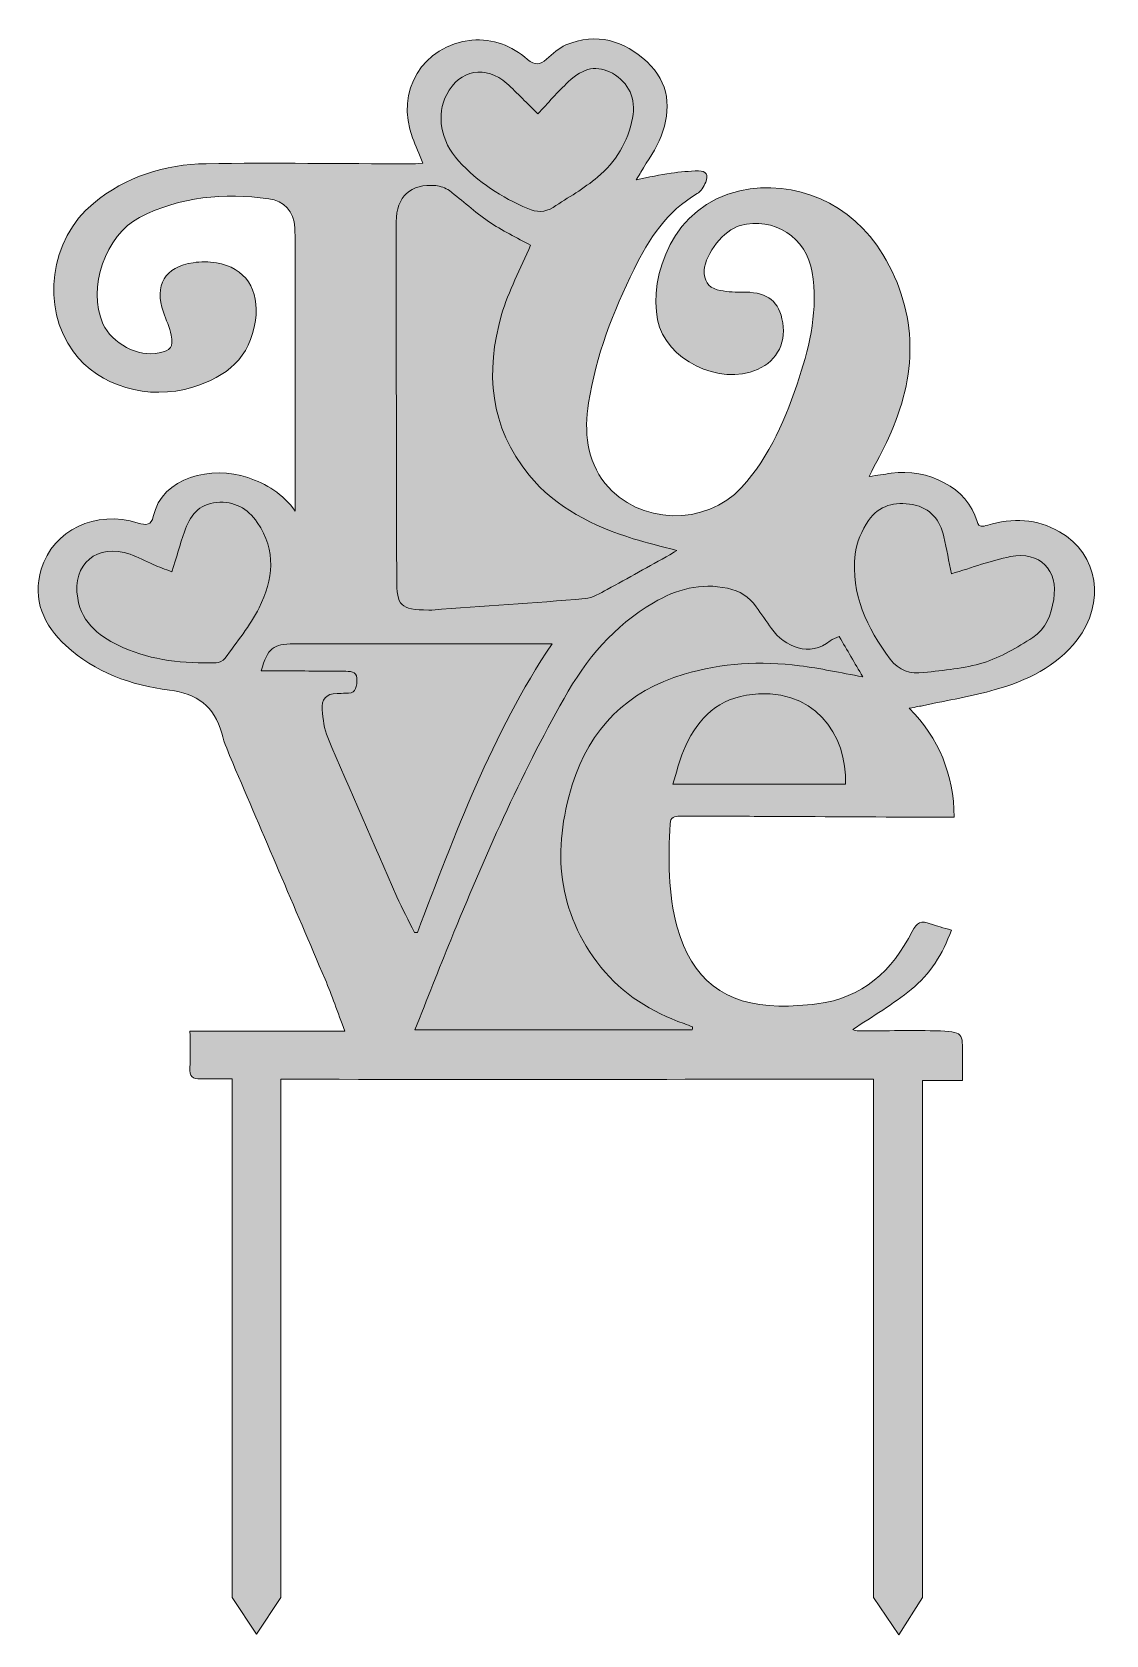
# Model space of a CAD drawing. Header units: centimetres. Extents: x -44.5 to 43.2, y -48 to 49.6.
# Drawn here: x -20.64 to -5.16, y -45.63 to -22.53 of the extents above; entities that cross this region are included whole.
import ezdxf

# ---------------------------------------------------------------- set-up
doc = ezdxf.new("R2010")
doc.units = ezdxf.units.CM
doc.header["$MEASUREMENT"] = 0
doc.layers.add('Warstwa 1', color=7, linetype='Continuous')

msp = doc.modelspace()

# ---------------------------------------------------------------- hatches: boundary and pattern name
at = {"layer": 'Warstwa 1', "true_color": 0x2b2a29}
h = msp.add_hatch(color=250, dxfattribs=at)
edge = h.paths.add_edge_path()
edge.add_spline(control_points=[(-5.82502, -29.72824), (-6.15026, -29.53977), (-6.5039, -29.52978), (-6.86082, -29.63218), (-6.9302, -29.65209), (-6.9856, -29.67853), (-7.01328, -29.58033), (-7.14949, -29.09708), (-7.72494, -28.80497), (-8.25181, -28.88558), (-8.35188, -28.90087), (-8.45216, -28.91469), (-8.57099, -28.93188), (-8.46809, -28.73021), (-8.37187, -28.55714), (-8.28961, -28.37773), (-7.87939, -27.48294), (-7.85161, -26.59634), (-8.37221, -25.73204), (-8.81819, -24.99155), (-9.63908, -24.63987), (-10.43455, -24.8147), (-11.40247, -25.02743), (-11.74446, -26.04925), (-11.61921, -26.67427), (-11.50398, -27.24909), (-10.72999, -27.63059), (-10.17715, -27.38914), (-9.88649, -27.26218), (-9.74949, -26.97737), (-9.826, -26.65917), (-9.89444, -26.37459), (-10.06494, -26.26757), (-10.41318, -26.27546), (-10.52867, -26.27806), (-10.64875, -26.27027), (-10.7595, -26.24037), (-10.89071, -26.20495), (-10.95542, -26.10286), (-10.94673, -25.96098), (-10.93176, -25.71622), (-10.66402, -25.38286), (-10.42684, -25.31584), (-9.94716, -25.1803), (-9.46827, -25.48962), (-9.38936, -25.99123), (-9.30716, -26.51416), (-9.41607, -27.01742), (-9.57678, -27.50904), (-9.76425, -28.08239), (-9.99616, -28.63757), (-10.41037, -29.09175), (-10.92575, -29.65692), (-11.89891, -29.62835), (-12.37282, -29.03399), (-12.64683, -28.69032), (-12.67786, -28.28914), (-12.61401, -27.87242), (-12.50954, -27.1905), (-12.25987, -26.55626), (-11.95845, -25.94223), (-11.74572, -25.50884), (-11.48357, -25.11053), (-11.05014, -24.85606), (-10.9945, -24.82341), (-10.95279, -24.75277), (-10.92478, -24.69063), (-10.88184, -24.59544), (-10.9193, -24.52556), (-11.02947, -24.52789), (-11.16122, -24.5307), (-11.29364, -24.5414), (-11.42406, -24.56042), (-11.58359, -24.58368), (-11.74134, -24.61912), (-11.92913, -24.65485), (-11.89435, -24.60107), (-11.87512, -24.57414), (-11.85873, -24.54557), (-11.76026, -24.37413), (-11.64001, -24.21108), (-11.56901, -24.02885), (-11.41634, -23.63715), (-11.4521, -23.25405), (-11.77098, -22.95798), (-12.10215, -22.6505), (-12.49813, -22.52714), (-12.93967, -22.71306), (-13.04388, -22.75692), (-13.13343, -22.84167), (-13.22089, -22.91777), (-13.31592, -23.0005), (-13.38685, -23.01194), (-13.49369, -22.92052), (-13.72132, -22.72576), (-13.99475, -22.61423), (-14.29606, -22.64505), (-15.01103, -22.71818), (-15.40565, -23.37689), (-15.15116, -24.05154), (-15.1073, -24.16782), (-15.0584, -24.28219), (-15.00327, -24.41872), (-15.08322, -24.42257), (-15.13749, -24.42758), (-15.19174, -24.42745), (-16.17012, -24.42522), (-17.14868, -24.40914), (-18.12675, -24.42454), (-18.72462, -24.43396), (-19.28127, -24.60719), (-19.75276, -24.99653), (-20.38235, -25.51645), (-20.51288, -26.49312), (-20.04054, -27.1351), (-19.67465, -27.63243), (-18.96212, -27.84275), (-18.31933, -27.64544), (-17.83477, -27.49669), (-17.48981, -27.22061), (-17.41629, -26.68443), (-17.35493, -26.23701), (-17.56189, -25.92174), (-17.97904, -25.85401), (-18.08811, -25.83628), (-18.20444, -25.83465), (-18.31361, -25.85107), (-18.72344, -25.91272), (-18.87873, -26.17752), (-18.74264, -26.56515), (-18.70398, -26.67538), (-18.6538, -26.78342), (-18.63101, -26.89689), (-18.59664, -27.06787), (-18.63738, -27.11626), (-18.80573, -27.15196), (-19.10749, -27.21591), (-19.48715, -27.01763), (-19.61385, -26.72991), (-19.83977, -26.21681), (-19.58221, -25.45588), (-19.08524, -25.19843), (-18.49825, -24.89436), (-17.86906, -24.84476), (-17.22548, -24.92885), (-16.99977, -24.95836), (-16.86009, -25.11449), (-16.8497, -25.34668), (-16.83583, -25.65655), (-16.84362, -25.96743), (-16.84349, -26.27788), (-16.84307, -27.28222), (-16.84322, -28.2866), (-16.84317, -29.29095), (-16.84317, -29.33759), (-16.84317, -29.3842), (-16.84317, -29.43081), (-17.02314, -29.18086), (-17.25586, -29.03816), (-17.52821, -28.94738), (-18.03877, -28.77714), (-18.76688, -28.93062), (-18.88891, -29.511), (-18.91425, -29.63145), (-18.99241, -29.64034), (-19.10901, -29.60325), (-19.71832, -29.40935), (-20.3343, -29.70151), (-20.50446, -30.26996), (-20.6365, -30.71108), (-20.46611, -31.07485), (-20.14885, -31.36976), (-19.73089, -31.75832), (-19.21005, -31.94075), (-18.65671, -32.01087), (-18.25892, -32.06131), (-18.00928, -32.24366), (-17.90305, -32.63154), (-17.86284, -32.77822), (-17.80316, -32.92039), (-17.74338, -33.06078), (-17.30063, -34.10057), (-16.85395, -35.13867), (-16.41257, -36.17901), (-16.31449, -36.41021), (-16.23247, -36.6482), (-16.12731, -36.92433), (-16.89256, -36.92433), (-17.61797, -36.92433), (-18.35973, -36.92433), (-18.35973, -37.08799), (-18.35223, -37.31981), (-18.36188, -37.45044), (-18.37127, -37.57716), (-18.32904, -37.61656), (-18.20053, -37.61572), (-18.05076, -37.61475), (-17.90098, -37.61467), (-17.75117, -37.61491), (-17.75117, -37.61491), (-17.75117, -45.09033), (-17.75117, -45.09033), (-17.75117, -45.09033), (-17.40026, -45.61843), (-17.40026, -45.61843), (-17.40026, -45.61843), (-17.04929, -45.09033), (-17.04929, -45.09033), (-17.04929, -45.09033), (-17.04929, -37.6164), (-17.04929, -37.6164), (-14.00243, -37.63348), (-11.55232, -37.61706), (-8.50473, -37.61706), (-8.50473, -37.61706), (-8.50473, -45.09033), (-8.50473, -45.09033), (-8.50473, -45.09033), (-8.14382, -45.62801), (-8.14382, -45.62801), (-8.14382, -45.62801), (-7.8029, -45.09033), (-7.8029, -45.09033), (-7.8029, -45.09033), (-7.8029, -37.63686), (-7.8029, -37.63686), (-7.61089, -37.63862), (-7.41878, -37.63715), (-7.22472, -37.63715), (-7.22472, -37.52832), (-7.22354, -37.43725), (-7.22496, -37.3462), (-7.23047, -36.9859), (-7.17342, -36.93425), (-7.54246, -36.92315), (-7.93453, -36.91137), (-8.32725, -36.92257), (-8.71969, -36.92221), (-8.74978, -36.92218), (-8.77984, -36.91009), (-8.80631, -36.9044), (-8.51874, -36.71), (-8.22396, -36.539), (-7.96296, -36.32653), (-7.69349, -36.10717), (-7.50849, -35.81393), (-7.38473, -35.47107), (-7.49692, -35.43694), (-7.59518, -35.41247), (-7.68932, -35.37711), (-7.81554, -35.32971), (-7.88372, -35.35948), (-7.94869, -35.48851), (-8.23495, -36.05709), (-8.66414, -36.45058), (-9.32211, -36.5321), (-9.50349, -36.55461), (-9.68766, -36.56783), (-9.87025, -36.56505), (-10.64802, -36.55322), (-11.13402, -36.17487), (-11.33639, -35.42776), (-11.4687, -34.93929), (-11.46579, -34.44054), (-11.4393, -33.94024), (-11.434, -33.83965), (-11.37841, -33.8279), (-11.29762, -33.82837), (-10.94094, -33.83055), (-10.58425, -33.82884), (-10.22759, -33.83039), (-9.4476, -33.8338), (-8.6676, -33.83852), (-7.8876, -33.8423), (-7.70658, -33.84316), (-7.52556, -33.84243), (-7.34266, -33.84243), (-7.3538, -33.21714), (-7.56113, -32.71267), (-7.99145, -32.27289), (-7.8886, -32.2529), (-7.83427, -32.24335), (-7.78042, -32.23173), (-7.43745, -32.1576), (-7.0899, -32.09963), (-6.75286, -32.00447), (-6.29705, -31.8758), (-5.87552, -31.67726), (-5.57287, -31.28761), (-5.15617, -30.75108), (-5.26224, -30.05437), (-5.82502, -29.72824)], knot_values=[0, 0, 0, 0, 0.01030928, 0.01030928, 0.01030928, 0.02061856, 0.02061856, 0.02061856, 0.03092784, 0.03092784, 0.03092784, 0.04123711, 0.04123711, 0.04123711, 0.05154639, 0.05154639, 0.05154639, 0.06185567, 0.06185567, 0.06185567, 0.07216495, 0.07216495, 0.07216495, 0.08247423, 0.08247423, 0.08247423, 0.09278351, 0.09278351, 0.09278351, 0.10309278, 0.10309278, 0.10309278, 0.11340206, 0.11340206, 0.11340206, 0.12371134, 0.12371134, 0.12371134, 0.13402062, 0.13402062, 0.13402062, 0.1443299, 0.1443299, 0.1443299, 0.15463918, 0.15463918, 0.15463918, 0.16494845, 0.16494845, 0.16494845, 0.17525773, 0.17525773, 0.17525773, 0.18556701, 0.18556701, 0.18556701, 0.19587629, 0.19587629, 0.19587629, 0.20618557, 0.20618557, 0.20618557, 0.21649485, 0.21649485, 0.21649485, 0.22680412, 0.22680412, 0.22680412, 0.2371134, 0.2371134, 0.2371134, 0.24742268, 0.24742268, 0.24742268, 0.25773196, 0.25773196, 0.25773196, 0.26804124, 0.26804124, 0.26804124, 0.27835052, 0.27835052, 0.27835052, 0.28865979, 0.28865979, 0.28865979, 0.29896907, 0.29896907, 0.29896907, 0.30927835, 0.30927835, 0.30927835, 0.31958763, 0.31958763, 0.31958763, 0.32989691, 0.32989691, 0.32989691, 0.34020619, 0.34020619, 0.34020619, 0.35051546, 0.35051546, 0.35051546, 0.36082474, 0.36082474, 0.36082474, 0.37113402, 0.37113402, 0.37113402, 0.3814433, 0.3814433, 0.3814433, 0.39175258, 0.39175258, 0.39175258, 0.40206186, 0.40206186, 0.40206186, 0.41237113, 0.41237113, 0.41237113, 0.42268041, 0.42268041, 0.42268041, 0.43298969, 0.43298969, 0.43298969, 0.44329897, 0.44329897, 0.44329897, 0.45360825, 0.45360825, 0.45360825, 0.46391753, 0.46391753, 0.46391753, 0.4742268, 0.4742268, 0.4742268, 0.48453608, 0.48453608, 0.48453608, 0.49484536, 0.49484536, 0.49484536, 0.50515464, 0.50515464, 0.50515464, 0.51546392, 0.51546392, 0.51546392, 0.5257732, 0.5257732, 0.5257732, 0.53608247, 0.53608247, 0.53608247, 0.54639175, 0.54639175, 0.54639175, 0.55670103, 0.55670103, 0.55670103, 0.56701031, 0.56701031, 0.56701031, 0.57731959, 0.57731959, 0.57731959, 0.58762887, 0.58762887, 0.58762887, 0.59793814, 0.59793814, 0.59793814, 0.60824742, 0.60824742, 0.60824742, 0.6185567, 0.6185567, 0.6185567, 0.62886598, 0.62886598, 0.62886598, 0.63917526, 0.63917526, 0.63917526, 0.64948454, 0.64948454, 0.64948454, 0.65979381, 0.65979381, 0.65979381, 0.67010309, 0.67010309, 0.67010309, 0.68041237, 0.68041237, 0.68041237, 0.69072165, 0.69072165, 0.69072165, 0.70103093, 0.70103093, 0.70103093, 0.71134021, 0.71134021, 0.71134021, 0.72164948, 0.72164948, 0.72164948, 0.73195876, 0.73195876, 0.73195876, 0.74226804, 0.74226804, 0.74226804, 0.75257732, 0.75257732, 0.75257732, 0.7628866, 0.7628866, 0.7628866, 0.77319588, 0.77319588, 0.77319588, 0.78350515, 0.78350515, 0.78350515, 0.79381443, 0.79381443, 0.79381443, 0.80412371, 0.80412371, 0.80412371, 0.81443299, 0.81443299, 0.81443299, 0.82474227, 0.82474227, 0.82474227, 0.83505155, 0.83505155, 0.83505155, 0.84536082, 0.84536082, 0.84536082, 0.8556701, 0.8556701, 0.8556701, 0.86597938, 0.86597938, 0.86597938, 0.87628866, 0.87628866, 0.87628866, 0.88659794, 0.88659794, 0.88659794, 0.89690722, 0.89690722, 0.89690722, 0.90721649, 0.90721649, 0.90721649, 0.91752577, 0.91752577, 0.91752577, 0.92783505, 0.92783505, 0.92783505, 0.93814433, 0.93814433, 0.93814433, 0.94845361, 0.94845361, 0.94845361, 0.95876289, 0.95876289, 0.95876289, 0.96907216, 0.96907216, 0.96907216, 0.97938144, 0.97938144, 0.97938144, 0.98969072, 0.98969072, 0.98969072, 1, 1, 1, 1], degree=3, periodic=1)
h = msp.add_hatch(color=250, dxfattribs=at)
edge = h.paths.add_edge_path()
edge.add_spline(control_points=[(-14.65941, -23.42591), (-14.65941, -23.42591), (-14.65941, -23.42591), (-14.65941, -23.42591), (-14.47154, -23.06875), (-14.09332, -22.99709), (-13.79353, -23.26792), (-13.63937, -23.40716), (-13.49573, -23.55804), (-13.34535, -23.70561), (-13.20022, -23.55213), (-13.06057, -23.3905), (-12.90612, -23.24453), (-12.68384, -23.03436), (-12.48501, -23.00215), (-12.27139, -23.12135), (-12.03392, -23.25384), (-11.92569, -23.48795), (-11.9797, -23.76749), (-12.04596, -24.1104), (-12.22184, -24.39745), (-12.48399, -24.61781), (-12.68098, -24.78338), (-12.90895, -24.91262), (-13.12599, -25.05363), (-13.24122, -25.1285), (-13.36537, -25.1264), (-13.49033, -25.0721), (-13.86769, -24.90813), (-14.20813, -24.68968), (-14.48747, -24.38483), (-14.74767, -24.10085), (-14.81336, -23.71857), (-14.65941, -23.42591)], knot_values=[0, 0, 0, 0, 0.09090909, 0.09090909, 0.09090909, 0.18181818, 0.18181818, 0.18181818, 0.27272727, 0.27272727, 0.27272727, 0.36363636, 0.36363636, 0.36363636, 0.45454545, 0.45454545, 0.45454545, 0.54545455, 0.54545455, 0.54545455, 0.63636364, 0.63636364, 0.63636364, 0.72727273, 0.72727273, 0.72727273, 0.81818182, 0.81818182, 0.81818182, 0.90909091, 0.90909091, 0.90909091, 1, 1, 1, 1], degree=3, periodic=1)
h = msp.add_hatch(color=250, dxfattribs=at)
edge = h.paths.add_edge_path()
edge.add_spline(control_points=[(-14.8174, -24.74041), (-14.8174, -24.74041), (-14.8174, -24.74041), (-14.8174, -24.74041), (-14.7498, -24.74681), (-14.67496, -24.77215), (-14.62127, -24.81247), (-14.43007, -24.95595), (-14.25527, -25.12262), (-14.05768, -25.25587), (-13.86094, -25.3886), (-13.64425, -25.49166), (-13.44999, -25.60007), (-13.59292, -25.93606), (-13.76859, -26.25697), (-13.86755, -26.59999), (-14.10568, -27.42547), (-14.03992, -28.21966), (-13.47331, -28.91029), (-13.08176, -29.38753), (-12.54621, -29.64808), (-11.96908, -29.82933), (-11.77174, -29.89132), (-11.56977, -29.93843), (-11.3425, -29.9997), (-11.38896, -30.02801), (-11.41456, -30.04485), (-11.44126, -30.05967), (-11.74279, -30.2271), (-12.0431, -30.39678), (-12.34693, -30.55994), (-12.44813, -30.61429), (-12.55578, -30.68257), (-12.66498, -30.69191), (-13.40039, -30.75473), (-14.13702, -30.80341), (-14.87329, -30.85658), (-14.88851, -30.85768), (-14.90383, -30.85866), (-14.91909, -30.85831), (-15.33073, -30.84856), (-15.37918, -30.8037), (-15.3801, -30.40193), (-15.38406, -28.68898), (-15.3876, -26.97603), (-15.38744, -25.26309), (-15.38742, -24.89706), (-15.17545, -24.70652), (-14.8174, -24.74041)], knot_values=[0, 0, 0, 0, 0.0625, 0.0625, 0.0625, 0.125, 0.125, 0.125, 0.1875, 0.1875, 0.1875, 0.25, 0.25, 0.25, 0.3125, 0.3125, 0.3125, 0.375, 0.375, 0.375, 0.4375, 0.4375, 0.4375, 0.5, 0.5, 0.5, 0.5625, 0.5625, 0.5625, 0.625, 0.625, 0.625, 0.6875, 0.6875, 0.6875, 0.75, 0.75, 0.75, 0.8125, 0.8125, 0.8125, 0.875, 0.875, 0.875, 0.9375, 0.9375, 0.9375, 1, 1, 1, 1], degree=3, periodic=1)
h = msp.add_hatch(color=250, dxfattribs=at)
edge = h.paths.add_edge_path()
edge.add_spline(control_points=[(-17.8566, -31.556), (-17.8566, -31.556), (-17.8566, -31.556), (-17.8566, -31.556), (-17.88107, -31.59036), (-17.94009, -31.61735), (-17.98371, -31.61825), (-18.44503, -31.62756), (-18.90103, -31.58627), (-19.32769, -31.39652), (-19.6433, -31.25616), (-19.91642, -31.06084), (-19.97872, -30.68658), (-20.06113, -30.19135), (-19.69857, -29.88828), (-19.22311, -30.05314), (-19.10827, -30.09293), (-19.00073, -30.15336), (-18.88862, -30.20147), (-18.80607, -30.23688), (-18.72153, -30.26765), (-18.61944, -30.30773), (-18.55425, -30.0966), (-18.50179, -29.91128), (-18.43963, -29.72926), (-18.36293, -29.50478), (-18.23547, -29.32833), (-17.97406, -29.3065), (-17.72274, -29.28552), (-17.53084, -29.39049), (-17.38943, -29.59481), (-17.10975, -29.99876), (-17.15964, -30.42115), (-17.36312, -30.82498), (-17.4944, -31.08555), (-17.68591, -31.3163), (-17.8566, -31.556)], knot_values=[0, 0, 0, 0, 0.08333333, 0.08333333, 0.08333333, 0.16666667, 0.16666667, 0.16666667, 0.25, 0.25, 0.25, 0.33333333, 0.33333333, 0.33333333, 0.41666667, 0.41666667, 0.41666667, 0.5, 0.5, 0.5, 0.58333333, 0.58333333, 0.58333333, 0.66666667, 0.66666667, 0.66666667, 0.75, 0.75, 0.75, 0.83333333, 0.83333333, 0.83333333, 0.91666667, 0.91666667, 0.91666667, 1, 1, 1, 1], degree=3, periodic=1)
h = msp.add_hatch(color=250, dxfattribs=at)
edge = h.paths.add_edge_path()
edge.add_spline(control_points=[(-5.90959, -30.70667), (-5.90959, -30.70667), (-5.90959, -30.70667), (-5.90959, -30.70667), (-5.94474, -30.92276), (-6.02417, -31.13397), (-6.21193, -31.25435), (-6.4362, -31.39814), (-6.67422, -31.53801), (-6.92593, -31.61686), (-7.19917, -31.70242), (-7.49406, -31.72406), (-7.78137, -31.75785), (-7.97094, -31.78012), (-8.14322, -31.73196), (-8.26724, -31.56387), (-8.5995, -31.11364), (-8.837, -30.62809), (-8.76992, -30.05224), (-8.7503, -29.88368), (-8.67413, -29.70697), (-8.5776, -29.56561), (-8.43013, -29.3496), (-8.19914, -29.28854), (-7.94074, -29.33814), (-7.68185, -29.38787), (-7.54886, -29.55832), (-7.49346, -29.80119), (-7.45311, -29.97812), (-7.42033, -30.1568), (-7.38415, -30.33472), (-7.08064, -30.24462), (-6.81209, -30.14274), (-6.53428, -30.08755), (-6.10784, -30.00282), (-5.83974, -30.27741), (-5.90959, -30.70667)], knot_values=[0, 0, 0, 0, 0.08333333, 0.08333333, 0.08333333, 0.16666667, 0.16666667, 0.16666667, 0.25, 0.25, 0.25, 0.33333333, 0.33333333, 0.33333333, 0.41666667, 0.41666667, 0.41666667, 0.5, 0.5, 0.5, 0.58333333, 0.58333333, 0.58333333, 0.66666667, 0.66666667, 0.66666667, 0.75, 0.75, 0.75, 0.83333333, 0.83333333, 0.83333333, 0.91666667, 0.91666667, 0.91666667, 1, 1, 1, 1], degree=3, periodic=1)
h = msp.add_hatch(color=250, dxfattribs=at)
edge = h.paths.add_edge_path()
edge.add_spline(control_points=[(-9.57198, -31.65938), (-9.57198, -31.65938), (-9.57198, -31.65938), (-9.57198, -31.65938), (-10.13374, -31.5874), (-10.69167, -31.62008), (-11.23679, -31.78153), (-12.057, -32.02443), (-12.59526, -32.56266), (-12.84831, -33.37502), (-13.14123, -34.31529), (-13.07148, -35.2095), (-12.43625, -36.00416), (-12.12337, -36.39557), (-11.70871, -36.65143), (-11.23769, -36.81723), (-11.19598, -36.83192), (-11.15519, -36.84918), (-11.11396, -36.86523), (-11.1155, -36.87987), (-11.11708, -36.89448), (-11.11863, -36.90909), (-12.4416, -36.90909), (-13.7646, -36.90909), (-15.11703, -36.90909), (-14.93921, -36.46165), (-14.77414, -36.03569), (-14.60115, -35.61298), (-14.11496, -34.42501), (-13.60066, -33.25011), (-12.96829, -32.13058), (-12.64977, -31.5667), (-12.24529, -31.08149), (-11.67936, -30.75129), (-11.34995, -30.55913), (-10.99728, -30.45903), (-10.61027, -30.5441), (-10.43807, -30.58197), (-10.29863, -30.66376), (-10.19814, -30.81068), (-10.12624, -30.91576), (-10.0497, -31.01769), (-9.97761, -31.12267), (-9.79221, -31.39271), (-9.42412, -31.53808), (-9.12942, -31.30004), (-9.09587, -31.27294), (-9.0496, -31.26159), (-9.00047, -31.23887), (-8.88681, -31.43403), (-8.77903, -31.61908), (-8.66243, -31.8193), (-8.98447, -31.76175), (-9.27652, -31.69723), (-9.57198, -31.65938)], knot_values=[0, 0, 0, 0, 0.05555556, 0.05555556, 0.05555556, 0.11111111, 0.11111111, 0.11111111, 0.16666667, 0.16666667, 0.16666667, 0.22222222, 0.22222222, 0.22222222, 0.27777778, 0.27777778, 0.27777778, 0.33333333, 0.33333333, 0.33333333, 0.38888889, 0.38888889, 0.38888889, 0.44444444, 0.44444444, 0.44444444, 0.5, 0.5, 0.5, 0.55555556, 0.55555556, 0.55555556, 0.61111111, 0.61111111, 0.61111111, 0.66666667, 0.66666667, 0.66666667, 0.72222222, 0.72222222, 0.72222222, 0.77777778, 0.77777778, 0.77777778, 0.83333333, 0.83333333, 0.83333333, 0.88888889, 0.88888889, 0.88888889, 0.94444444, 0.94444444, 0.94444444, 1, 1, 1, 1], degree=3, periodic=1)
h = msp.add_hatch(color=250, dxfattribs=at)
edge = h.paths.add_edge_path()
edge.add_spline(control_points=[(-15.37627, -34.98845), (-15.37627, -34.98845), (-15.37627, -34.98845), (-15.37627, -34.98845), (-15.71252, -34.22487), (-16.04848, -33.46117), (-16.37495, -32.69342), (-16.42707, -32.57084), (-16.44129, -32.42849), (-16.45322, -32.2935), (-16.46587, -32.15102), (-16.39956, -32.05871), (-16.24023, -32.06186), (-16.19965, -32.06267), (-16.15842, -32.05184), (-16.11839, -32.0558), (-15.98464, -32.06899), (-15.95975, -31.99468), (-15.95272, -31.88058), (-15.94474, -31.75158), (-16.01819, -31.7403), (-16.11275, -31.73972), (-16.42838, -31.73781), (-16.74402, -31.73518), (-17.05965, -31.73314), (-17.14894, -31.73253), (-17.23826, -31.73303), (-17.33408, -31.73303), (-17.24112, -31.40696), (-17.15957, -31.34343), (-16.86402, -31.34345), (-15.69718, -31.34353), (-14.53035, -31.34335), (-13.3635, -31.34324), (-13.30866, -31.34324), (-13.25381, -31.34324), (-13.14025, -31.34324), (-14.01738, -32.65166), (-14.53736, -34.08359), (-15.0823, -35.50399), (-15.09668, -35.50336), (-15.11105, -35.50276), (-15.12545, -35.50213), (-15.20941, -35.33105), (-15.29954, -35.1627), (-15.37627, -34.98845)], knot_values=[0, 0, 0, 0, 0.06666667, 0.06666667, 0.06666667, 0.13333333, 0.13333333, 0.13333333, 0.2, 0.2, 0.2, 0.26666667, 0.26666667, 0.26666667, 0.33333333, 0.33333333, 0.33333333, 0.4, 0.4, 0.4, 0.46666667, 0.46666667, 0.46666667, 0.53333333, 0.53333333, 0.53333333, 0.6, 0.6, 0.6, 0.66666667, 0.66666667, 0.66666667, 0.73333333, 0.73333333, 0.73333333, 0.8, 0.8, 0.8, 0.86666667, 0.86666667, 0.86666667, 0.93333333, 0.93333333, 0.93333333, 1, 1, 1, 1], degree=3, periodic=1)
h = msp.add_hatch(color=250, dxfattribs=at)
edge = h.paths.add_edge_path()
edge.add_spline(control_points=[(-8.91102, -33.36865), (-8.91102, -33.36865), (-8.91102, -33.36865), (-8.91102, -33.36865), (-9.72722, -33.36865), (-10.54399, -33.36865), (-11.39803, -33.36865), (-11.34531, -33.19715), (-11.3099, -33.0351), (-11.2465, -32.8849), (-11.07372, -32.47562), (-10.80748, -32.16159), (-10.33997, -32.08573), (-9.36166, -31.92693), (-8.87912, -32.66669), (-8.91102, -33.36865)], knot_values=[0, 0, 0, 0, 0.2, 0.2, 0.2, 0.4, 0.4, 0.4, 0.6, 0.6, 0.6, 0.8, 0.8, 0.8, 1, 1, 1, 1], degree=3, periodic=1)

# ---------------------------------------------------------------- linework, layer by layer
at = {"layer": 'Warstwa 1', "lineweight": 9}
for points, knots in [([(-5.82502, -29.72824), (-6.15026, -29.53977), (-6.5039, -29.52978), (-6.86082, -29.63218), (-6.9302, -29.65209), (-6.9856, -29.67853), (-7.01328, -29.58033), (-7.14949, -29.09708), (-7.72494, -28.80497), (-8.25181, -28.88558), (-8.35188, -28.90087), (-8.45216, -28.91469), (-8.57099, -28.93188), (-8.46809, -28.73021), (-8.37187, -28.55714), (-8.28961, -28.37773), (-7.87939, -27.48294), (-7.85161, -26.59634), (-8.37221, -25.73204), (-8.81819, -24.99155), (-9.63908, -24.63987), (-10.43455, -24.8147), (-11.40247, -25.02743), (-11.74446, -26.04925), (-11.61921, -26.67427), (-11.50398, -27.24909), (-10.72999, -27.63059), (-10.17715, -27.38914), (-9.88649, -27.26218), (-9.74949, -26.97737), (-9.826, -26.65917), (-9.89444, -26.37459), (-10.06494, -26.26757), (-10.41318, -26.27546), (-10.52867, -26.27806), (-10.64875, -26.27027), (-10.7595, -26.24037), (-10.89071, -26.20495), (-10.95542, -26.10286), (-10.94673, -25.96098), (-10.93176, -25.71622), (-10.66402, -25.38286), (-10.42684, -25.31584), (-9.94716, -25.1803), (-9.46827, -25.48962), (-9.38936, -25.99123), (-9.30716, -26.51416), (-9.41607, -27.01742), (-9.57678, -27.50904), (-9.76425, -28.08239), (-9.99616, -28.63757), (-10.41037, -29.09175), (-10.92575, -29.65692), (-11.89891, -29.62835), (-12.37282, -29.03399), (-12.64683, -28.69032), (-12.67786, -28.28914), (-12.61401, -27.87242), (-12.50954, -27.1905), (-12.25987, -26.55626), (-11.95845, -25.94223), (-11.74572, -25.50884), (-11.48357, -25.11053), (-11.05014, -24.85606), (-10.9945, -24.82341), (-10.95279, -24.75277), (-10.92478, -24.69063), (-10.88184, -24.59544), (-10.9193, -24.52556), (-11.02947, -24.52789), (-11.16122, -24.5307), (-11.29364, -24.5414), (-11.42406, -24.56042), (-11.58359, -24.58368), (-11.74134, -24.61912), (-11.92913, -24.65485), (-11.89435, -24.60107), (-11.87512, -24.57414), (-11.85873, -24.54557), (-11.76026, -24.37413), (-11.64001, -24.21108), (-11.56901, -24.02885), (-11.41634, -23.63715), (-11.4521, -23.25405), (-11.77098, -22.95798), (-12.10215, -22.6505), (-12.49813, -22.52714), (-12.93967, -22.71306), (-13.04388, -22.75692), (-13.13343, -22.84167), (-13.22089, -22.91777), (-13.31592, -23.0005), (-13.38685, -23.01194), (-13.49369, -22.92052), (-13.72132, -22.72576), (-13.99475, -22.61423), (-14.29606, -22.64505), (-15.01103, -22.71818), (-15.40565, -23.37689), (-15.15116, -24.05154), (-15.1073, -24.16782), (-15.0584, -24.28219), (-15.00327, -24.41872), (-15.08322, -24.42257), (-15.13749, -24.42758), (-15.19174, -24.42745), (-16.17012, -24.42522), (-17.14868, -24.40914), (-18.12675, -24.42454), (-18.72462, -24.43396), (-19.28127, -24.60719), (-19.75276, -24.99653), (-20.38235, -25.51645), (-20.51288, -26.49312), (-20.04054, -27.1351), (-19.67465, -27.63243), (-18.96212, -27.84275), (-18.31933, -27.64544), (-17.83477, -27.49669), (-17.48981, -27.22061), (-17.41629, -26.68443), (-17.35493, -26.23701), (-17.56189, -25.92174), (-17.97904, -25.85401), (-18.08811, -25.83628), (-18.20444, -25.83465), (-18.31361, -25.85107), (-18.72344, -25.91272), (-18.87873, -26.17752), (-18.74264, -26.56515), (-18.70398, -26.67538), (-18.6538, -26.78342), (-18.63101, -26.89689), (-18.59664, -27.06787), (-18.63738, -27.11626), (-18.80573, -27.15196), (-19.10749, -27.21591), (-19.48715, -27.01763), (-19.61385, -26.72991), (-19.83977, -26.21681), (-19.58221, -25.45588), (-19.08524, -25.19843), (-18.49825, -24.89436), (-17.86906, -24.84476), (-17.22548, -24.92885), (-16.99977, -24.95836), (-16.86009, -25.11449), (-16.8497, -25.34668), (-16.83583, -25.65655), (-16.84362, -25.96743), (-16.84349, -26.27788), (-16.84307, -27.28222), (-16.84322, -28.2866), (-16.84317, -29.29095), (-16.84317, -29.33759), (-16.84317, -29.3842), (-16.84317, -29.43081), (-17.02314, -29.18086), (-17.25586, -29.03816), (-17.52821, -28.94738), (-18.03877, -28.77714), (-18.76688, -28.93062), (-18.88891, -29.511), (-18.91425, -29.63145), (-18.99241, -29.64034), (-19.10901, -29.60325), (-19.71832, -29.40935), (-20.3343, -29.70151), (-20.50446, -30.26996), (-20.6365, -30.71108), (-20.46611, -31.07485), (-20.14885, -31.36976), (-19.73089, -31.75832), (-19.21005, -31.94075), (-18.65671, -32.01087), (-18.25892, -32.06131), (-18.00928, -32.24366), (-17.90305, -32.63154), (-17.86284, -32.77822), (-17.80316, -32.92039), (-17.74338, -33.06078), (-17.30063, -34.10057), (-16.85395, -35.13867), (-16.41257, -36.17901), (-16.31449, -36.41021), (-16.23247, -36.6482), (-16.12731, -36.92433), (-16.89256, -36.92433), (-17.61797, -36.92433), (-18.35973, -36.92433), (-18.35973, -37.08799), (-18.35223, -37.31981), (-18.36188, -37.45044), (-18.37127, -37.57716), (-18.32904, -37.61656), (-18.20053, -37.61572), (-18.05076, -37.61475), (-17.90098, -37.61467), (-17.75117, -37.61491), (-17.75117, -37.61491), (-17.75117, -45.09033), (-17.75117, -45.09033), (-17.75117, -45.09033), (-17.40026, -45.61843), (-17.40026, -45.61843), (-17.40026, -45.61843), (-17.04929, -45.09033), (-17.04929, -45.09033), (-17.04929, -45.09033), (-17.04929, -37.6164), (-17.04929, -37.6164), (-14.00243, -37.63348), (-11.55232, -37.61706), (-8.50473, -37.61706), (-8.50473, -37.61706), (-8.50473, -45.09033), (-8.50473, -45.09033), (-8.50473, -45.09033), (-8.14382, -45.62801), (-8.14382, -45.62801), (-8.14382, -45.62801), (-7.8029, -45.09033), (-7.8029, -45.09033), (-7.8029, -45.09033), (-7.8029, -37.63686), (-7.8029, -37.63686), (-7.61089, -37.63862), (-7.41878, -37.63715), (-7.22472, -37.63715), (-7.22472, -37.52832), (-7.22354, -37.43725), (-7.22496, -37.3462), (-7.23047, -36.9859), (-7.17342, -36.93425), (-7.54246, -36.92315), (-7.93453, -36.91137), (-8.32725, -36.92257), (-8.71969, -36.92221), (-8.74978, -36.92218), (-8.77984, -36.91009), (-8.80631, -36.9044), (-8.51874, -36.71), (-8.22396, -36.539), (-7.96296, -36.32653), (-7.69349, -36.10717), (-7.50849, -35.81393), (-7.38473, -35.47107), (-7.49692, -35.43694), (-7.59518, -35.41247), (-7.68932, -35.37711), (-7.81554, -35.32971), (-7.88372, -35.35948), (-7.94869, -35.48851), (-8.23495, -36.05709), (-8.66414, -36.45058), (-9.32211, -36.5321), (-9.50349, -36.55461), (-9.68766, -36.56783), (-9.87025, -36.56505), (-10.64802, -36.55322), (-11.13402, -36.17487), (-11.33639, -35.42776), (-11.4687, -34.93929), (-11.46579, -34.44054), (-11.4393, -33.94024), (-11.434, -33.83965), (-11.37841, -33.8279), (-11.29762, -33.82837), (-10.94094, -33.83055), (-10.58425, -33.82884), (-10.22759, -33.83039), (-9.4476, -33.8338), (-8.6676, -33.83852), (-7.8876, -33.8423), (-7.70658, -33.84316), (-7.52556, -33.84243), (-7.34266, -33.84243), (-7.3538, -33.21714), (-7.56113, -32.71267), (-7.99145, -32.27289), (-7.8886, -32.2529), (-7.83427, -32.24335), (-7.78042, -32.23173), (-7.43745, -32.1576), (-7.0899, -32.09963), (-6.75286, -32.00447), (-6.29705, -31.8758), (-5.87552, -31.67726), (-5.57287, -31.28761), (-5.15617, -30.75108), (-5.26224, -30.05437), (-5.82502, -29.72824)], [0, 0, 0, 0, 0.01030928, 0.01030928, 0.01030928, 0.02061856, 0.02061856, 0.02061856, 0.03092784, 0.03092784, 0.03092784, 0.04123711, 0.04123711, 0.04123711, 0.05154639, 0.05154639, 0.05154639, 0.06185567, 0.06185567, 0.06185567, 0.07216495, 0.07216495, 0.07216495, 0.08247423, 0.08247423, 0.08247423, 0.09278351, 0.09278351, 0.09278351, 0.10309278, 0.10309278, 0.10309278, 0.11340206, 0.11340206, 0.11340206, 0.12371134, 0.12371134, 0.12371134, 0.13402062, 0.13402062, 0.13402062, 0.1443299, 0.1443299, 0.1443299, 0.15463918, 0.15463918, 0.15463918, 0.16494845, 0.16494845, 0.16494845, 0.17525773, 0.17525773, 0.17525773, 0.18556701, 0.18556701, 0.18556701, 0.19587629, 0.19587629, 0.19587629, 0.20618557, 0.20618557, 0.20618557, 0.21649485, 0.21649485, 0.21649485, 0.22680412, 0.22680412, 0.22680412, 0.2371134, 0.2371134, 0.2371134, 0.24742268, 0.24742268, 0.24742268, 0.25773196, 0.25773196, 0.25773196, 0.26804124, 0.26804124, 0.26804124, 0.27835052, 0.27835052, 0.27835052, 0.28865979, 0.28865979, 0.28865979, 0.29896907, 0.29896907, 0.29896907, 0.30927835, 0.30927835, 0.30927835, 0.31958763, 0.31958763, 0.31958763, 0.32989691, 0.32989691, 0.32989691, 0.34020619, 0.34020619, 0.34020619, 0.35051546, 0.35051546, 0.35051546, 0.36082474, 0.36082474, 0.36082474, 0.37113402, 0.37113402, 0.37113402, 0.3814433, 0.3814433, 0.3814433, 0.39175258, 0.39175258, 0.39175258, 0.40206186, 0.40206186, 0.40206186, 0.41237113, 0.41237113, 0.41237113, 0.42268041, 0.42268041, 0.42268041, 0.43298969, 0.43298969, 0.43298969, 0.44329897, 0.44329897, 0.44329897, 0.45360825, 0.45360825, 0.45360825, 0.46391753, 0.46391753, 0.46391753, 0.4742268, 0.4742268, 0.4742268, 0.48453608, 0.48453608, 0.48453608, 0.49484536, 0.49484536, 0.49484536, 0.50515464, 0.50515464, 0.50515464, 0.51546392, 0.51546392, 0.51546392, 0.5257732, 0.5257732, 0.5257732, 0.53608247, 0.53608247, 0.53608247, 0.54639175, 0.54639175, 0.54639175, 0.55670103, 0.55670103, 0.55670103, 0.56701031, 0.56701031, 0.56701031, 0.57731959, 0.57731959, 0.57731959, 0.58762887, 0.58762887, 0.58762887, 0.59793814, 0.59793814, 0.59793814, 0.60824742, 0.60824742, 0.60824742, 0.6185567, 0.6185567, 0.6185567, 0.62886598, 0.62886598, 0.62886598, 0.63917526, 0.63917526, 0.63917526, 0.64948454, 0.64948454, 0.64948454, 0.65979381, 0.65979381, 0.65979381, 0.67010309, 0.67010309, 0.67010309, 0.68041237, 0.68041237, 0.68041237, 0.69072165, 0.69072165, 0.69072165, 0.70103093, 0.70103093, 0.70103093, 0.71134021, 0.71134021, 0.71134021, 0.72164948, 0.72164948, 0.72164948, 0.73195876, 0.73195876, 0.73195876, 0.74226804, 0.74226804, 0.74226804, 0.75257732, 0.75257732, 0.75257732, 0.7628866, 0.7628866, 0.7628866, 0.77319588, 0.77319588, 0.77319588, 0.78350515, 0.78350515, 0.78350515, 0.79381443, 0.79381443, 0.79381443, 0.80412371, 0.80412371, 0.80412371, 0.81443299, 0.81443299, 0.81443299, 0.82474227, 0.82474227, 0.82474227, 0.83505155, 0.83505155, 0.83505155, 0.84536082, 0.84536082, 0.84536082, 0.8556701, 0.8556701, 0.8556701, 0.86597938, 0.86597938, 0.86597938, 0.87628866, 0.87628866, 0.87628866, 0.88659794, 0.88659794, 0.88659794, 0.89690722, 0.89690722, 0.89690722, 0.90721649, 0.90721649, 0.90721649, 0.91752577, 0.91752577, 0.91752577, 0.92783505, 0.92783505, 0.92783505, 0.93814433, 0.93814433, 0.93814433, 0.94845361, 0.94845361, 0.94845361, 0.95876289, 0.95876289, 0.95876289, 0.96907216, 0.96907216, 0.96907216, 0.97938144, 0.97938144, 0.97938144, 0.98969072, 0.98969072, 0.98969072, 1, 1, 1, 1]), ([(-14.65941, -23.42591), (-14.65941, -23.42591), (-14.65941, -23.42591), (-14.65941, -23.42591), (-14.47154, -23.06875), (-14.09332, -22.99709), (-13.79353, -23.26792), (-13.63937, -23.40716), (-13.49573, -23.55804), (-13.34535, -23.70561), (-13.20022, -23.55213), (-13.06057, -23.3905), (-12.90612, -23.24453), (-12.68384, -23.03436), (-12.48501, -23.00215), (-12.27139, -23.12135), (-12.03392, -23.25384), (-11.92569, -23.48795), (-11.9797, -23.76749), (-12.04596, -24.1104), (-12.22184, -24.39745), (-12.48399, -24.61781), (-12.68098, -24.78338), (-12.90895, -24.91262), (-13.12599, -25.05363), (-13.24122, -25.1285), (-13.36537, -25.1264), (-13.49033, -25.0721), (-13.86769, -24.90813), (-14.20813, -24.68968), (-14.48747, -24.38483), (-14.74767, -24.10085), (-14.81336, -23.71857), (-14.65941, -23.42591)], [0, 0, 0, 0, 0.09090909, 0.09090909, 0.09090909, 0.18181818, 0.18181818, 0.18181818, 0.27272727, 0.27272727, 0.27272727, 0.36363636, 0.36363636, 0.36363636, 0.45454545, 0.45454545, 0.45454545, 0.54545455, 0.54545455, 0.54545455, 0.63636364, 0.63636364, 0.63636364, 0.72727273, 0.72727273, 0.72727273, 0.81818182, 0.81818182, 0.81818182, 0.90909091, 0.90909091, 0.90909091, 1, 1, 1, 1]), ([(-14.8174, -24.74041), (-14.8174, -24.74041), (-14.8174, -24.74041), (-14.8174, -24.74041), (-14.7498, -24.74681), (-14.67496, -24.77215), (-14.62127, -24.81247), (-14.43007, -24.95595), (-14.25527, -25.12262), (-14.05768, -25.25587), (-13.86094, -25.3886), (-13.64425, -25.49166), (-13.44999, -25.60007), (-13.59292, -25.93606), (-13.76859, -26.25697), (-13.86755, -26.59999), (-14.10568, -27.42547), (-14.03992, -28.21966), (-13.47331, -28.91029), (-13.08176, -29.38753), (-12.54621, -29.64808), (-11.96908, -29.82933), (-11.77174, -29.89132), (-11.56977, -29.93843), (-11.3425, -29.9997), (-11.38896, -30.02801), (-11.41456, -30.04485), (-11.44126, -30.05967), (-11.74279, -30.2271), (-12.0431, -30.39678), (-12.34693, -30.55994), (-12.44813, -30.61429), (-12.55578, -30.68257), (-12.66498, -30.69191), (-13.40039, -30.75473), (-14.13702, -30.80341), (-14.87329, -30.85658), (-14.88851, -30.85768), (-14.90383, -30.85866), (-14.91909, -30.85831), (-15.33073, -30.84856), (-15.37918, -30.8037), (-15.3801, -30.40193), (-15.38406, -28.68898), (-15.3876, -26.97603), (-15.38744, -25.26309), (-15.38742, -24.89706), (-15.17545, -24.70652), (-14.8174, -24.74041)], [0, 0, 0, 0, 0.0625, 0.0625, 0.0625, 0.125, 0.125, 0.125, 0.1875, 0.1875, 0.1875, 0.25, 0.25, 0.25, 0.3125, 0.3125, 0.3125, 0.375, 0.375, 0.375, 0.4375, 0.4375, 0.4375, 0.5, 0.5, 0.5, 0.5625, 0.5625, 0.5625, 0.625, 0.625, 0.625, 0.6875, 0.6875, 0.6875, 0.75, 0.75, 0.75, 0.8125, 0.8125, 0.8125, 0.875, 0.875, 0.875, 0.9375, 0.9375, 0.9375, 1, 1, 1, 1]), ([(-17.8566, -31.556), (-17.8566, -31.556), (-17.8566, -31.556), (-17.8566, -31.556), (-17.88107, -31.59036), (-17.94009, -31.61735), (-17.98371, -31.61825), (-18.44503, -31.62756), (-18.90103, -31.58627), (-19.32769, -31.39652), (-19.6433, -31.25616), (-19.91642, -31.06084), (-19.97872, -30.68658), (-20.06113, -30.19135), (-19.69857, -29.88828), (-19.22311, -30.05314), (-19.10827, -30.09293), (-19.00073, -30.15336), (-18.88862, -30.20147), (-18.80607, -30.23688), (-18.72153, -30.26765), (-18.61944, -30.30773), (-18.55425, -30.0966), (-18.50179, -29.91128), (-18.43963, -29.72926), (-18.36293, -29.50478), (-18.23547, -29.32833), (-17.97406, -29.3065), (-17.72274, -29.28552), (-17.53084, -29.39049), (-17.38943, -29.59481), (-17.10975, -29.99876), (-17.15964, -30.42115), (-17.36312, -30.82498), (-17.4944, -31.08555), (-17.68591, -31.3163), (-17.8566, -31.556)], [0, 0, 0, 0, 0.08333333, 0.08333333, 0.08333333, 0.16666667, 0.16666667, 0.16666667, 0.25, 0.25, 0.25, 0.33333333, 0.33333333, 0.33333333, 0.41666667, 0.41666667, 0.41666667, 0.5, 0.5, 0.5, 0.58333333, 0.58333333, 0.58333333, 0.66666667, 0.66666667, 0.66666667, 0.75, 0.75, 0.75, 0.83333333, 0.83333333, 0.83333333, 0.91666667, 0.91666667, 0.91666667, 1, 1, 1, 1]), ([(-5.90959, -30.70667), (-5.90959, -30.70667), (-5.90959, -30.70667), (-5.90959, -30.70667), (-5.94474, -30.92276), (-6.02417, -31.13397), (-6.21193, -31.25435), (-6.4362, -31.39814), (-6.67422, -31.53801), (-6.92593, -31.61686), (-7.19917, -31.70242), (-7.49406, -31.72406), (-7.78137, -31.75785), (-7.97094, -31.78012), (-8.14322, -31.73196), (-8.26724, -31.56387), (-8.5995, -31.11364), (-8.837, -30.62809), (-8.76992, -30.05224), (-8.7503, -29.88368), (-8.67413, -29.70697), (-8.5776, -29.56561), (-8.43013, -29.3496), (-8.19914, -29.28854), (-7.94074, -29.33814), (-7.68185, -29.38787), (-7.54886, -29.55832), (-7.49346, -29.80119), (-7.45311, -29.97812), (-7.42033, -30.1568), (-7.38415, -30.33472), (-7.08064, -30.24462), (-6.81209, -30.14274), (-6.53428, -30.08755), (-6.10784, -30.00282), (-5.83974, -30.27741), (-5.90959, -30.70667)], [0, 0, 0, 0, 0.08333333, 0.08333333, 0.08333333, 0.16666667, 0.16666667, 0.16666667, 0.25, 0.25, 0.25, 0.33333333, 0.33333333, 0.33333333, 0.41666667, 0.41666667, 0.41666667, 0.5, 0.5, 0.5, 0.58333333, 0.58333333, 0.58333333, 0.66666667, 0.66666667, 0.66666667, 0.75, 0.75, 0.75, 0.83333333, 0.83333333, 0.83333333, 0.91666667, 0.91666667, 0.91666667, 1, 1, 1, 1]), ([(-9.57198, -31.65938), (-9.57198, -31.65938), (-9.57198, -31.65938), (-9.57198, -31.65938), (-10.13374, -31.5874), (-10.69167, -31.62008), (-11.23679, -31.78153), (-12.057, -32.02443), (-12.59526, -32.56266), (-12.84831, -33.37502), (-13.14123, -34.31529), (-13.07148, -35.2095), (-12.43625, -36.00416), (-12.12337, -36.39557), (-11.70871, -36.65143), (-11.23769, -36.81723), (-11.19598, -36.83192), (-11.15519, -36.84918), (-11.11396, -36.86523), (-11.1155, -36.87987), (-11.11708, -36.89448), (-11.11863, -36.90909), (-12.4416, -36.90909), (-13.7646, -36.90909), (-15.11703, -36.90909), (-14.93921, -36.46165), (-14.77414, -36.03569), (-14.60115, -35.61298), (-14.11496, -34.42501), (-13.60066, -33.25011), (-12.96829, -32.13058), (-12.64977, -31.5667), (-12.24529, -31.08149), (-11.67936, -30.75129), (-11.34995, -30.55913), (-10.99728, -30.45903), (-10.61027, -30.5441), (-10.43807, -30.58197), (-10.29863, -30.66376), (-10.19814, -30.81068), (-10.12624, -30.91576), (-10.0497, -31.01769), (-9.97761, -31.12267), (-9.79221, -31.39271), (-9.42412, -31.53808), (-9.12942, -31.30004), (-9.09587, -31.27294), (-9.0496, -31.26159), (-9.00047, -31.23887), (-8.88681, -31.43403), (-8.77903, -31.61908), (-8.66243, -31.8193), (-8.98447, -31.76175), (-9.27652, -31.69723), (-9.57198, -31.65938)], [0, 0, 0, 0, 0.05555556, 0.05555556, 0.05555556, 0.11111111, 0.11111111, 0.11111111, 0.16666667, 0.16666667, 0.16666667, 0.22222222, 0.22222222, 0.22222222, 0.27777778, 0.27777778, 0.27777778, 0.33333333, 0.33333333, 0.33333333, 0.38888889, 0.38888889, 0.38888889, 0.44444444, 0.44444444, 0.44444444, 0.5, 0.5, 0.5, 0.55555556, 0.55555556, 0.55555556, 0.61111111, 0.61111111, 0.61111111, 0.66666667, 0.66666667, 0.66666667, 0.72222222, 0.72222222, 0.72222222, 0.77777778, 0.77777778, 0.77777778, 0.83333333, 0.83333333, 0.83333333, 0.88888889, 0.88888889, 0.88888889, 0.94444444, 0.94444444, 0.94444444, 1, 1, 1, 1]), ([(-15.37627, -34.98845), (-15.37627, -34.98845), (-15.37627, -34.98845), (-15.37627, -34.98845), (-15.71252, -34.22487), (-16.04848, -33.46117), (-16.37495, -32.69342), (-16.42707, -32.57084), (-16.44129, -32.42849), (-16.45322, -32.2935), (-16.46587, -32.15102), (-16.39956, -32.05871), (-16.24023, -32.06186), (-16.19965, -32.06267), (-16.15842, -32.05184), (-16.11839, -32.0558), (-15.98464, -32.06899), (-15.95975, -31.99468), (-15.95272, -31.88058), (-15.94474, -31.75158), (-16.01819, -31.7403), (-16.11275, -31.73972), (-16.42838, -31.73781), (-16.74402, -31.73518), (-17.05965, -31.73314), (-17.14894, -31.73253), (-17.23826, -31.73303), (-17.33408, -31.73303), (-17.24112, -31.40696), (-17.15957, -31.34343), (-16.86402, -31.34345), (-15.69718, -31.34353), (-14.53035, -31.34335), (-13.3635, -31.34324), (-13.30866, -31.34324), (-13.25381, -31.34324), (-13.14025, -31.34324), (-14.01738, -32.65166), (-14.53736, -34.08359), (-15.0823, -35.50399), (-15.09668, -35.50336), (-15.11105, -35.50276), (-15.12545, -35.50213), (-15.20941, -35.33105), (-15.29954, -35.1627), (-15.37627, -34.98845)], [0, 0, 0, 0, 0.06666667, 0.06666667, 0.06666667, 0.13333333, 0.13333333, 0.13333333, 0.2, 0.2, 0.2, 0.26666667, 0.26666667, 0.26666667, 0.33333333, 0.33333333, 0.33333333, 0.4, 0.4, 0.4, 0.46666667, 0.46666667, 0.46666667, 0.53333333, 0.53333333, 0.53333333, 0.6, 0.6, 0.6, 0.66666667, 0.66666667, 0.66666667, 0.73333333, 0.73333333, 0.73333333, 0.8, 0.8, 0.8, 0.86666667, 0.86666667, 0.86666667, 0.93333333, 0.93333333, 0.93333333, 1, 1, 1, 1]), ([(-8.91102, -33.36865), (-8.91102, -33.36865), (-8.91102, -33.36865), (-8.91102, -33.36865), (-9.72722, -33.36865), (-10.54399, -33.36865), (-11.39803, -33.36865), (-11.34531, -33.19715), (-11.3099, -33.0351), (-11.2465, -32.8849), (-11.07372, -32.47562), (-10.80748, -32.16159), (-10.33997, -32.08573), (-9.36166, -31.92693), (-8.87912, -32.66669), (-8.91102, -33.36865)], [0, 0, 0, 0, 0.2, 0.2, 0.2, 0.4, 0.4, 0.4, 0.6, 0.6, 0.6, 0.8, 0.8, 0.8, 1, 1, 1, 1])]:
    msp.add_open_spline(points, degree=3, knots=knots, dxfattribs=at)

doc.saveas('drawing.dxf')
